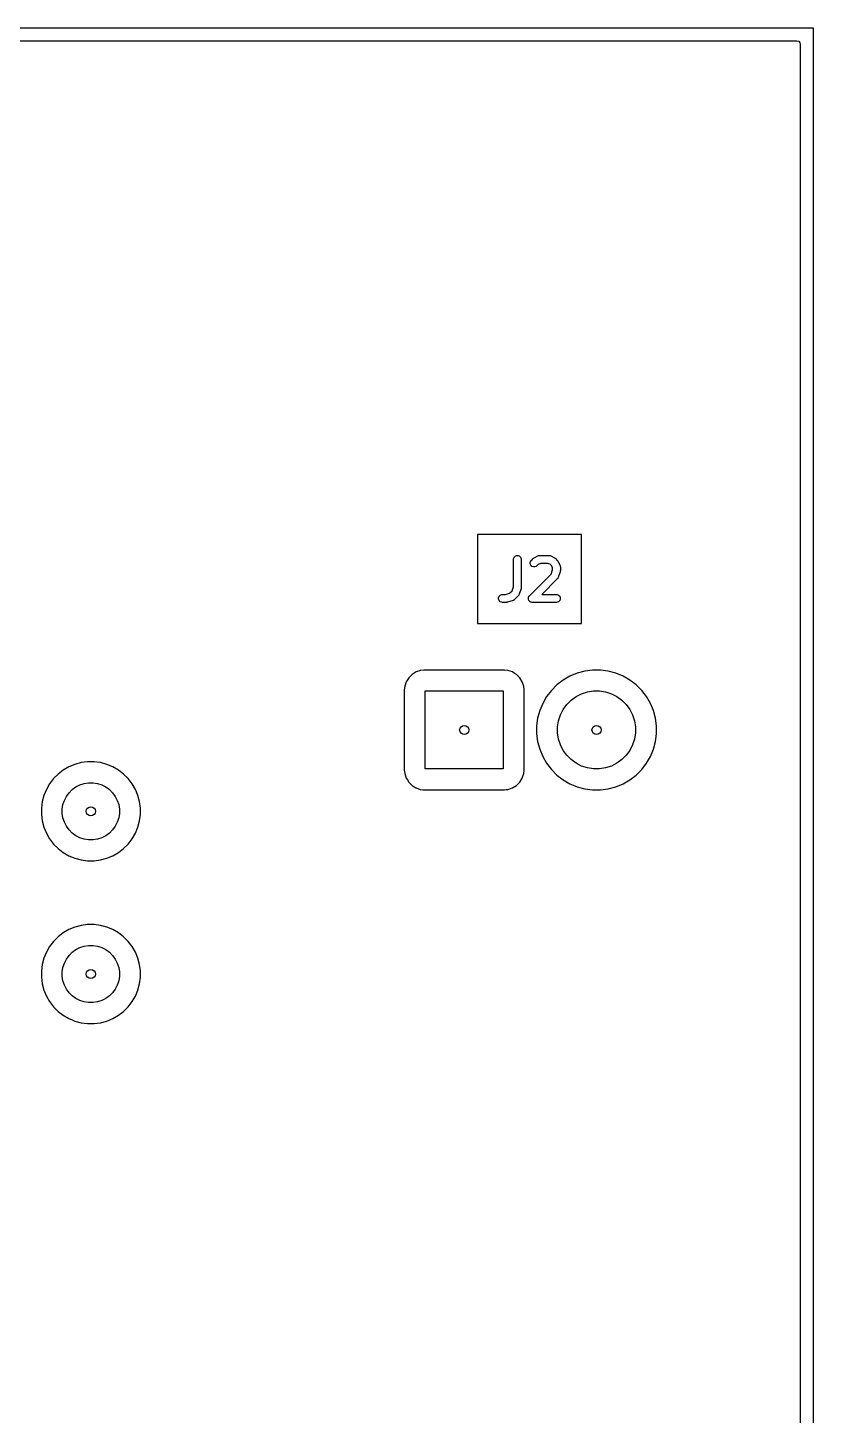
# Model space of a CAD drawing. Extents: x 20 to 124, y -124 to -20.
# Drawn here: x 93.8 to 124, y -73.3 to -20 of the extents above; entities that cross this region are included whole.
import ezdxf

# ---------------------------------------------------------------- set-up
doc = ezdxf.new("R2010")
doc.units = 0
doc.layers.add('BLACK', color=7, linetype='CONTINUOUS')
doc.layers.add('WHITE', color=7, linetype='CONTINUOUS')

msp = doc.modelspace()

# ---------------------------------------------------------------- linework, layer by layer
at = {"layer": 'BLACK', "linetype": 'CONTINUOUS'}
for p, q in [((20.6245, -20.5005), (123.3755, -20.5005)), ((123.3755, -20.5005), (123.442539, -20.520185)), ((123.442539, -20.520185), (123.488294, -20.572989)), ((123.488294, -20.572989), (123.4995, -20.6245)), ((123.4995, -20.6245), (123.4995, -123.3755)), ((115.097225, -39.458603), (111.113071, -39.458603)), ((111.113071, -39.458603), (111.113071, -42.873053)), ((115.097225, -42.873053), (115.097225, -39.458603)), ((112.49, -40.415828), (112.492882, -40.386564)), ((112.49, -41.462916), (112.49, -40.415828)), ((112.492882, -40.386564), (112.51528, -40.332492)), ((112.51528, -40.332492), (112.556664, -40.291108)), ((112.556664, -40.291108), (112.610736, -40.26871)), ((112.610736, -40.26871), (112.669264, -40.26871)), ((112.669264, -40.26871), (112.723336, -40.291108)), ((112.723336, -40.291108), (112.76472, -40.332492)), ((112.76472, -40.332492), (112.787118, -40.386564)), ((112.787118, -40.386564), (112.79, -40.415828)), ((112.79, -40.415828), (112.79, -41.487257)), ((113.135739, -40.529422), (113.158136, -40.47535)), ((113.158136, -40.47535), (113.176791, -40.452619)), ((113.176791, -40.452619), (113.248219, -40.381191)), ((113.248219, -40.381191), (113.259721, -40.37175)), ((113.259721, -40.37175), (113.262317, -40.368758)), ((113.262317, -40.368758), (113.266826, -40.365919)), ((113.266826, -40.365919), (113.270949, -40.362536)), ((113.270949, -40.362536), (113.274611, -40.361019)), ((113.274611, -40.361019), (113.287203, -40.353093)), ((113.287203, -40.353093), (113.430061, -40.281664)), ((113.430061, -40.281664), (113.457524, -40.271154)), ((113.457524, -40.271154), (113.462901, -40.270771)), ((113.462901, -40.270771), (113.467879, -40.26871)), ((113.467879, -40.26871), (113.497143, -40.265828)), ((113.497143, -40.265828), (113.854285, -40.265828)), ((113.854285, -40.265828), (113.883549, -40.26871)), ((113.883549, -40.26871), (113.888526, -40.270771)), ((113.888526, -40.270771), (113.893904, -40.271154)), ((113.893904, -40.271154), (113.921367, -40.281664)), ((113.921367, -40.281664), (114.064225, -40.353093)), ((114.064225, -40.353093), (114.076818, -40.36102)), ((114.076818, -40.36102), (114.080478, -40.362536)), ((114.080478, -40.362536), (114.084597, -40.365917)), ((114.084597, -40.365917), (114.089111, -40.368758)), ((114.089111, -40.368758), (114.091707, -40.371751)), ((114.091707, -40.371751), (114.103209, -40.381191)), ((114.103209, -40.381191), (114.174637, -40.452619)), ((114.174637, -40.452619), (114.184077, -40.464121)), ((114.184077, -40.464121), (114.18707, -40.466717)), ((114.18707, -40.466717), (114.189908, -40.471226)), ((114.189908, -40.471226), (114.193292, -40.475349)), ((114.193292, -40.475349), (114.194808, -40.479011)), ((114.194808, -40.479011), (114.202735, -40.491603)), ((113.105362, -41.809762), (113.937466, -40.977657)), ((113.135739, -40.587948), (113.135739, -40.529422)), ((113.158136, -40.64202), (113.135739, -40.587948)), ((113.199522, -40.683406), (113.158136, -40.64202)), ((113.253594, -40.705803), (113.199522, -40.683406)), ((113.31212, -40.705803), (113.253594, -40.705803)), ((113.366192, -40.683406), (113.31212, -40.705803)), ((113.388923, -40.664751), (113.366192, -40.683406)), ((113.443139, -40.610535), (113.388923, -40.664751)), ((113.532553, -40.565828), (113.443139, -40.610535)), ((113.818875, -40.565828), (113.532553, -40.565828)), ((113.908289, -40.610535), (113.818875, -40.565828)), ((113.945293, -40.647539), (113.908289, -40.610535)), ((113.937466, -40.977657), (113.99, -40.820059)), ((113.99, -40.736952), (113.945293, -40.647539)), ((113.99, -40.820059), (113.99, -40.736952)), ((114.202735, -40.491603), (114.274164, -40.634459)), ((114.282302, -40.891835), (114.210873, -41.10612)), ((114.274164, -40.634459), (114.284673, -40.661923)), ((114.285601, -40.877325), (114.282302, -40.891835)), ((114.284673, -40.661923), (114.285054, -40.667297)), ((114.285054, -40.667297), (114.287118, -40.672278)), ((114.287118, -40.873664), (114.285601, -40.877325)), ((114.287118, -40.672278), (114.29, -40.701542)), ((114.28764, -40.868355), (114.287118, -40.873664)), ((114.288822, -40.863161), (114.28764, -40.868355)), ((114.29, -40.8444), (114.288541, -40.859211)), ((114.288541, -40.859211), (114.288822, -40.863161)), ((114.29, -40.701542), (114.29, -40.8444)), ((112.437466, -41.620514), (112.49, -41.462916)), ((112.782302, -41.534692), (112.710873, -41.748977)), ((112.785601, -41.520182), (112.782302, -41.534692)), ((112.787118, -41.516521), (112.785601, -41.520182)), ((112.78764, -41.511212), (112.787118, -41.516521)), ((112.788822, -41.506018), (112.78764, -41.511212)), ((112.79, -41.487257), (112.788541, -41.502068)), ((112.788541, -41.502068), (112.788822, -41.506018)), ((114.174637, -41.164751), (113.57356, -41.765828)), ((114.193292, -41.142021), (114.174637, -41.164751)), ((114.195355, -41.137039), (114.193292, -41.142021)), ((114.198885, -41.13297), (114.195355, -41.137039)), ((114.210873, -41.10612), (114.198885, -41.13297)), ((111.921453, -41.886564), (111.943851, -41.832492)), ((111.921453, -41.945092), (111.921453, -41.886564)), ((111.943851, -41.999164), (111.921453, -41.945092)), ((111.943851, -41.832492), (111.985235, -41.791108)), ((111.985235, -42.040548), (111.943851, -41.999164)), ((111.985235, -41.791108), (112.039307, -41.76871)), ((112.039307, -42.062946), (111.985235, -42.040548)), ((112.039307, -41.76871), (112.068571, -41.765828)), ((112.068571, -42.065828), (112.039307, -42.062946)), ((112.068571, -41.765828), (112.187085, -41.765828)), ((112.211428, -42.065828), (112.068571, -42.065828)), ((112.187085, -41.765828), (112.344687, -41.713294)), ((112.226233, -42.064369), (112.211428, -42.065828)), ((112.230188, -42.064651), (112.226233, -42.064369)), ((112.235389, -42.063468), (112.230188, -42.064651)), ((112.240692, -42.062946), (112.235389, -42.063468)), ((112.244349, -42.06143), (112.240692, -42.062946)), ((112.258862, -42.058131), (112.244349, -42.06143)), ((112.473148, -41.986703), (112.258862, -42.058131)), ((112.344687, -41.713294), (112.437466, -41.620514)), ((112.499999, -41.974715), (112.473148, -41.986703)), ((112.50407, -41.971183), (112.499999, -41.974715)), ((112.50905, -41.969121), (112.50407, -41.971183)), ((112.53178, -41.950466), (112.50905, -41.969121)), ((112.674637, -41.807608), (112.53178, -41.950466)), ((112.693292, -41.784877), (112.674637, -41.807608)), ((112.695354, -41.779897), (112.693292, -41.784877)), ((112.698885, -41.775827), (112.695354, -41.779897)), ((112.710873, -41.748977), (112.698885, -41.775827)), ((113.06431, -41.886565), (113.086707, -41.832493)), ((113.06431, -41.945091), (113.06431, -41.886565)), ((113.086707, -41.999163), (113.06431, -41.945091)), ((113.086707, -41.832493), (113.105362, -41.809762)), ((113.128093, -42.040549), (113.086707, -41.999163)), ((113.159767, -42.053668), (113.128093, -42.040549)), ((113.182164, -42.062946), (113.159767, -42.053668)), ((113.211428, -42.065828), (113.182164, -42.062946)), ((114.14, -42.065828), (113.211428, -42.065828)), ((113.57356, -41.765828), (114.14, -41.765828)), ((114.14, -41.765828), (114.169264, -41.76871)), ((114.169264, -42.062946), (114.14, -42.065828)), ((114.169264, -41.76871), (114.223336, -41.791108)), ((114.223336, -42.040548), (114.169264, -42.062946)), ((114.223336, -41.791108), (114.26472, -41.832492)), ((114.26472, -41.999164), (114.223336, -42.040548)), ((114.26472, -41.832492), (114.287118, -41.886564)), ((114.287118, -41.945092), (114.26472, -41.999164)), ((114.287118, -41.886564), (114.287118, -41.945092)), ((111.113071, -42.873053), (115.097225, -42.873053)), ((108.750476, -44.736711), (108.597737, -44.832684)), ((108.920745, -44.677131), (108.750476, -44.736711)), ((108.92075, -44.67713), (108.920745, -44.677131)), ((109.055039, -44.662), (108.92075, -44.67713)), ((109.055046, -44.662), (109.055039, -44.662)), ((112.144954, -44.662), (109.055046, -44.662)), ((112.14496, -44.662), (112.144954, -44.662)), ((112.279249, -44.67713), (112.14496, -44.662)), ((112.279254, -44.677131), (112.279249, -44.67713)), ((112.449523, -44.736711), (112.279254, -44.677131)), ((112.517482, -44.779413), (112.449523, -44.736711)), ((115.230233, -44.701361), (114.938939, -44.779413)), ((115.529206, -44.662001), (115.230233, -44.701361)), ((115.529211, -44.662), (115.529206, -44.662001)), ((115.529217, -44.662), (115.529211, -44.662)), ((115.830783, -44.662), (115.529217, -44.662)), ((115.830788, -44.662), (115.830783, -44.662)), ((115.830793, -44.662001), (115.830788, -44.662)), ((116.129766, -44.701361), (115.830793, -44.662001)), ((116.42106, -44.779413), (116.129766, -44.701361)), ((108.31463, -45.28325), (108.2995, -45.417539)), ((108.314631, -45.283245), (108.31463, -45.28325)), ((108.374211, -45.112976), (108.314631, -45.283245)), ((108.470184, -44.960237), (108.374211, -45.112976)), ((108.597737, -44.832684), (108.470184, -44.960237)), ((112.602262, -44.832684), (112.517482, -44.779413)), ((112.729816, -44.960238), (112.602262, -44.832684)), ((112.825789, -45.112978), (112.729816, -44.960238)), ((112.885368, -45.283245), (112.825789, -45.112978)), ((112.9005, -45.417546), (112.885368, -45.283245)), ((114.159914, -45.229185), (113.946685, -45.442414)), ((114.159921, -45.229179), (114.159914, -45.229185)), ((114.399168, -45.045599), (114.159921, -45.229179)), ((114.660328, -44.894818), (114.399168, -45.045599)), ((114.660338, -44.894814), (114.660328, -44.894818)), ((114.938939, -44.779413), (114.660338, -44.894814)), ((116.699661, -44.894814), (116.42106, -44.779413)), ((116.699671, -44.894818), (116.699661, -44.894814)), ((116.960831, -45.045599), (116.699671, -44.894818)), ((117.200078, -45.229179), (116.960831, -45.045599)), ((117.200085, -45.229185), (117.200078, -45.229179)), ((117.413314, -45.442414), (117.200085, -45.229185)), ((108.2995, -45.417539), (108.2995, -48.50746)), ((109.1, -48.4625), (109.1, -45.4625)), ((109.1, -45.4625), (112.1, -45.4625)), ((112.1, -45.4625), (112.1, -48.4625)), ((112.9005, -46.811723), (112.9005, -45.417546)), ((113.763099, -45.681668), (113.612318, -45.942828)), ((113.946679, -45.442421), (113.763099, -45.681668)), ((113.946685, -45.442414), (113.946679, -45.442421)), ((114.705828, -45.821891), (114.896252, -45.68354)), ((114.896252, -45.68354), (115.105975, -45.576681)), ((115.105975, -45.576681), (115.329832, -45.503945)), ((115.329832, -45.503945), (115.562311, -45.467124)), ((115.562311, -45.467124), (115.797689, -45.467124)), ((115.797689, -45.467124), (116.030168, -45.503945)), ((116.030168, -45.503945), (116.254025, -45.576681)), ((116.254025, -45.576681), (116.463748, -45.68354)), ((116.463748, -45.68354), (116.654172, -45.821891)), ((117.41332, -45.442421), (117.413314, -45.442414)), ((117.5969, -45.681668), (117.41332, -45.442421)), ((117.747683, -45.942832), (117.5969, -45.681668)), ((113.496913, -46.221439), (113.418861, -46.512733)), ((113.612314, -45.942838), (113.496913, -46.221439)), ((113.612318, -45.942828), (113.612314, -45.942838)), ((114.294181, -46.388475), (114.40104, -46.178752)), ((114.40104, -46.178752), (114.539391, -45.988328)), ((114.539391, -45.988328), (114.705828, -45.821891)), ((116.654172, -45.821891), (116.820609, -45.988328)), ((116.820609, -45.988328), (116.95896, -46.178752)), ((116.95896, -46.178752), (117.065819, -46.388475)), ((117.863087, -46.221442), (117.747683, -45.942832)), ((117.941138, -46.512732), (117.863087, -46.221442)), ((112.9005, -48.507454), (112.9005, -46.811723)), ((113.379501, -46.811706), (113.3795, -46.811723)), ((113.3795, -46.811723), (113.3795, -47.113276)), ((113.418861, -46.512733), (113.379501, -46.811706)), ((114.184624, -46.844811), (114.221445, -46.612332)), ((114.184624, -47.080189), (114.184624, -46.844811)), ((114.221445, -46.612332), (114.294181, -46.388475)), ((117.065819, -46.388475), (117.138555, -46.612332)), ((117.138555, -46.612332), (117.175376, -46.844811)), ((117.175376, -46.844811), (117.175376, -47.080189)), ((117.9805, -46.811717), (117.941138, -46.512732)), ((117.9805, -47.113283), (117.9805, -46.811717)), ((113.3795, -47.113276), (113.379501, -47.113293)), ((113.379501, -47.113293), (113.418861, -47.412266)), ((113.418861, -47.412266), (113.496913, -47.70356)), ((114.221445, -47.312668), (114.184624, -47.080189)), ((114.294181, -47.536525), (114.221445, -47.312668)), ((117.138555, -47.312668), (117.065819, -47.536525)), ((117.175376, -47.080189), (117.138555, -47.312668)), ((117.863087, -47.703558), (117.941138, -47.412268)), ((117.941138, -47.412268), (117.9805, -47.113283)), ((113.496913, -47.70356), (113.612314, -47.982161)), ((114.40104, -47.746248), (114.294181, -47.536525)), ((114.539391, -47.936672), (114.40104, -47.746248)), ((114.705828, -48.103109), (114.539391, -47.936672)), ((116.820609, -47.936672), (116.654172, -48.103109)), ((116.95896, -47.746248), (116.820609, -47.936672)), ((117.065819, -47.536525), (116.95896, -47.746248)), ((117.747683, -47.982168), (117.863087, -47.703558)), ((95.422623, -48.379337), (95.206873, -48.5039)), ((95.422638, -48.37933), (95.422623, -48.379337)), ((95.652792, -48.283998), (95.422638, -48.37933)), ((95.893438, -48.219517), (95.652792, -48.283998)), ((96.140424, -48.187001), (95.893438, -48.219517)), ((96.140429, -48.187), (96.140424, -48.187001)), ((96.140435, -48.187), (96.140429, -48.187)), ((96.389565, -48.187), (96.140435, -48.187)), ((96.38957, -48.187), (96.389565, -48.187)), ((96.389575, -48.187001), (96.38957, -48.187)), ((96.636561, -48.219517), (96.389575, -48.187001)), ((96.877207, -48.283998), (96.636561, -48.219517)), ((97.107361, -48.37933), (96.877207, -48.283998)), ((97.107376, -48.379337), (97.107361, -48.37933)), ((97.323126, -48.5039), (97.107376, -48.379337)), ((112.1, -48.4625), (109.1, -48.4625)), ((113.612314, -47.982161), (113.612318, -47.982171)), ((113.612318, -47.982171), (113.763099, -48.243331)), ((113.763099, -48.243331), (113.946679, -48.482578)), ((113.946679, -48.482578), (113.946685, -48.482585)), ((113.946685, -48.482585), (114.159914, -48.695814)), ((114.896252, -48.24146), (114.705828, -48.103109)), ((115.105975, -48.348319), (114.896252, -48.24146)), ((115.329832, -48.421055), (115.105975, -48.348319)), ((115.562311, -48.457876), (115.329832, -48.421055)), ((115.797689, -48.457876), (115.562311, -48.457876)), ((116.030168, -48.421055), (115.797689, -48.457876)), ((116.254025, -48.348319), (116.030168, -48.421055)), ((116.463748, -48.24146), (116.254025, -48.348319)), ((116.654172, -48.103109), (116.463748, -48.24146)), ((117.20008, -48.695819), (117.413319, -48.48258)), ((117.413319, -48.48258), (117.5969, -48.243332)), ((117.5969, -48.243332), (117.747683, -47.982168)), ((94.83306, -48.831725), (94.6814, -49.029373)), ((94.833066, -48.831718), (94.83306, -48.831725)), ((95.009218, -48.655566), (94.833066, -48.831718)), ((95.009225, -48.65556), (95.009218, -48.655566)), ((95.206873, -48.5039), (95.009225, -48.65556)), ((96.00821, -49.017893), (96.178695, -48.990891)), ((96.178695, -48.990891), (96.351305, -48.990891)), ((96.351305, -48.990891), (96.52179, -49.017893)), ((97.520774, -48.65556), (97.323126, -48.5039)), ((97.520781, -48.655566), (97.520774, -48.65556)), ((97.696933, -48.831718), (97.520781, -48.655566)), ((97.696939, -48.831725), (97.696933, -48.831718)), ((97.848599, -49.029373), (97.696939, -48.831725)), ((108.2995, -48.50746), (108.31463, -48.641749)), ((108.31463, -48.641749), (108.314631, -48.641754)), ((108.314631, -48.641754), (108.374211, -48.812023)), ((108.374211, -48.812023), (108.416547, -48.8794)), ((108.416547, -48.8794), (108.470184, -48.964762)), ((108.470184, -48.964762), (108.597738, -49.092316)), ((112.602262, -49.092316), (112.729816, -48.964762)), ((112.729816, -48.964762), (112.825789, -48.812022)), ((112.825789, -48.812022), (112.885368, -48.641755)), ((112.885368, -48.641755), (112.9005, -48.507454)), ((114.159914, -48.695814), (114.159921, -48.69582)), ((114.159921, -48.69582), (114.399168, -48.8794)), ((114.399168, -48.8794), (114.660328, -49.030181)), ((116.699668, -49.030183), (116.960832, -48.8794)), ((116.960832, -48.8794), (117.20008, -48.695819)), ((94.461498, -49.475292), (94.397017, -49.715938)), ((94.55683, -49.245138), (94.461498, -49.475292)), ((94.556837, -49.245123), (94.55683, -49.245138)), ((94.6814, -49.029373), (94.556837, -49.245123)), ((95.248733, -49.666548), (95.327096, -49.512752)), ((95.327096, -49.512752), (95.428553, -49.373107)), ((95.428553, -49.373107), (95.550607, -49.251053)), ((95.550607, -49.251053), (95.690252, -49.149596)), ((95.690252, -49.149596), (95.844048, -49.071233)), ((95.844048, -49.071233), (96.00821, -49.017893)), ((96.52179, -49.017893), (96.685952, -49.071233)), ((96.685952, -49.071233), (96.839748, -49.149596)), ((96.839748, -49.149596), (96.979393, -49.251053)), ((96.979393, -49.251053), (97.101447, -49.373107)), ((97.101447, -49.373107), (97.202904, -49.512752)), ((97.202904, -49.512752), (97.281267, -49.666548)), ((97.973162, -49.245123), (97.848599, -49.029373)), ((97.973169, -49.245138), (97.973162, -49.245123)), ((98.014253, -49.344325), (97.973169, -49.245138)), ((98.068502, -49.475293), (98.014253, -49.344325)), ((98.132982, -49.715935), (98.068502, -49.475293)), ((108.597738, -49.092316), (108.682517, -49.145586)), ((108.682517, -49.145586), (108.746661, -49.185891)), ((108.746661, -49.185891), (108.750478, -49.188289)), ((108.750478, -49.188289), (108.912117, -49.244849)), ((108.912117, -49.244849), (108.920745, -49.247868)), ((108.920745, -49.247868), (108.92075, -49.247869)), ((108.92075, -49.247869), (109.011246, -49.258065)), ((109.011246, -49.258065), (109.05504, -49.262999)), ((109.05504, -49.262999), (109.055043, -49.263)), ((109.055043, -49.263), (109.055046, -49.263)), ((109.055046, -49.263), (112.144957, -49.263)), ((112.144957, -49.263), (112.144958, -49.262999)), ((112.144958, -49.262999), (112.212104, -49.255434)), ((112.212104, -49.255434), (112.279249, -49.247869)), ((112.279249, -49.247869), (112.279252, -49.247868)), ((112.279252, -49.247868), (112.279255, -49.247868)), ((112.279255, -49.247868), (112.449522, -49.188289)), ((112.449522, -49.188289), (112.602262, -49.092316)), ((114.660328, -49.030181), (114.660329, -49.030181)), ((114.660329, -49.030181), (114.660332, -49.030183)), ((114.660332, -49.030183), (114.846072, -49.107119)), ((114.846072, -49.107119), (114.938939, -49.145586)), ((114.938939, -49.145586), (114.93894, -49.145586)), ((114.93894, -49.145586), (114.938942, -49.145587)), ((114.938942, -49.145587), (115.230232, -49.223638)), ((115.230232, -49.223638), (115.529217, -49.263)), ((115.529217, -49.263), (115.529224, -49.263)), ((115.529224, -49.263), (115.830776, -49.263)), ((115.830776, -49.263), (115.830783, -49.263)), ((115.830783, -49.263), (116.129768, -49.223638)), ((116.129768, -49.223638), (116.421058, -49.145587)), ((116.421058, -49.145587), (116.699668, -49.030183)), ((94.364501, -49.962924), (94.3645, -49.962941)), ((94.3645, -49.962941), (94.3645, -50.212058)), ((94.397017, -49.715938), (94.364501, -49.962924)), ((95.168391, -50.001195), (95.195393, -49.83071)), ((95.168391, -50.173805), (95.168391, -50.001195)), ((95.195393, -49.83071), (95.248733, -49.666548)), ((97.281267, -49.666548), (97.334607, -49.83071)), ((97.334607, -49.83071), (97.361609, -50.001195)), ((97.361609, -50.001195), (97.361609, -50.173805)), ((98.1655, -49.962935), (98.132982, -49.715935)), ((98.1655, -50.212065), (98.1655, -49.962935)), ((94.3645, -50.212058), (94.364501, -50.212075)), ((94.364501, -50.212075), (94.397017, -50.459061)), ((94.397017, -50.459061), (94.461498, -50.699707)), ((95.195393, -50.34429), (95.168391, -50.173805)), ((95.248733, -50.508452), (95.195393, -50.34429)), ((95.327096, -50.662248), (95.248733, -50.508452)), ((97.281267, -50.508452), (97.202904, -50.662248)), ((97.334607, -50.34429), (97.281267, -50.508452)), ((97.361609, -50.173805), (97.334607, -50.34429)), ((98.068502, -50.699707), (98.132982, -50.459065)), ((98.132982, -50.459065), (98.1655, -50.212065)), ((94.461498, -50.699707), (94.55683, -50.929861)), ((94.55683, -50.929861), (94.556837, -50.929876)), ((94.556837, -50.929876), (94.6814, -51.145626)), ((94.6814, -51.145626), (94.83306, -51.343274)), ((95.428553, -50.801893), (95.327096, -50.662248)), ((95.550607, -50.923947), (95.428553, -50.801893)), ((95.690252, -51.025404), (95.550607, -50.923947)), ((95.844048, -51.103767), (95.690252, -51.025404)), ((96.00821, -51.157107), (95.844048, -51.103767)), ((96.685952, -51.103767), (96.52179, -51.157107)), ((96.839748, -51.025404), (96.685952, -51.103767)), ((96.979393, -50.923947), (96.839748, -51.025404)), ((97.101447, -50.801893), (96.979393, -50.923947)), ((97.202904, -50.662248), (97.101447, -50.801893)), ((97.696938, -51.343276), (97.848599, -51.145627)), ((97.848599, -51.145627), (97.973164, -50.929873)), ((97.973164, -50.929873), (98.068502, -50.699707)), ((94.83306, -51.343274), (94.833066, -51.343281)), ((94.833066, -51.343281), (95.009218, -51.519433)), ((95.009218, -51.519433), (95.009225, -51.519439)), ((95.009225, -51.519439), (95.206873, -51.671099)), ((95.206873, -51.671099), (95.422623, -51.795662)), ((96.178695, -51.184109), (96.00821, -51.157107)), ((96.351305, -51.184109), (96.178695, -51.184109)), ((96.52179, -51.157107), (96.351305, -51.184109)), ((97.107373, -51.795664), (97.323127, -51.671099)), ((97.323127, -51.671099), (97.520776, -51.519438)), ((97.520776, -51.519438), (97.696938, -51.343276)), ((95.422623, -51.795662), (95.422638, -51.795669)), ((95.422638, -51.795669), (95.521825, -51.836753)), ((95.521825, -51.836753), (95.652793, -51.891002)), ((95.652793, -51.891002), (95.893435, -51.955482)), ((95.893435, -51.955482), (96.140435, -51.988)), ((96.140435, -51.988), (96.140442, -51.988)), ((96.140442, -51.988), (96.389558, -51.988)), ((96.389558, -51.988), (96.389565, -51.988)), ((96.389565, -51.988), (96.636565, -51.955482)), ((96.636565, -51.955482), (96.877207, -51.891002)), ((96.877207, -51.891002), (97.107373, -51.795664)), ((95.206873, -54.7539), (95.009225, -54.90556)), ((95.422623, -54.629337), (95.206873, -54.7539)), ((95.422638, -54.62933), (95.422623, -54.629337)), ((95.652792, -54.533998), (95.422638, -54.62933)), ((95.893438, -54.469517), (95.652792, -54.533998)), ((96.140424, -54.437001), (95.893438, -54.469517)), ((96.140429, -54.437), (96.140424, -54.437001)), ((96.140435, -54.437), (96.140429, -54.437)), ((96.389565, -54.437), (96.140435, -54.437)), ((96.38957, -54.437), (96.389565, -54.437)), ((96.389575, -54.437001), (96.38957, -54.437)), ((96.636561, -54.469517), (96.389575, -54.437001)), ((96.877207, -54.533998), (96.636561, -54.469517)), ((97.107361, -54.62933), (96.877207, -54.533998)), ((97.107376, -54.629337), (97.107361, -54.62933)), ((97.323126, -54.7539), (97.107376, -54.629337)), ((97.520774, -54.90556), (97.323126, -54.7539)), ((94.6814, -55.279373), (94.556837, -55.495123)), ((94.83306, -55.081725), (94.6814, -55.279373)), ((94.833066, -55.081718), (94.83306, -55.081725)), ((95.009218, -54.905566), (94.833066, -55.081718)), ((95.009225, -54.90556), (95.009218, -54.905566)), ((95.550607, -55.501053), (95.690252, -55.399596)), ((95.690252, -55.399596), (95.844048, -55.321233)), ((95.844048, -55.321233), (96.00821, -55.267893)), ((96.00821, -55.267893), (96.178695, -55.240891)), ((96.178695, -55.240891), (96.351305, -55.240891)), ((96.351305, -55.240891), (96.52179, -55.267893)), ((96.52179, -55.267893), (96.685952, -55.321233)), ((96.685952, -55.321233), (96.839748, -55.399596)), ((96.839748, -55.399596), (96.979393, -55.501053)), ((97.520781, -54.905566), (97.520774, -54.90556)), ((97.696933, -55.081718), (97.520781, -54.905566)), ((97.696939, -55.081725), (97.696933, -55.081718)), ((97.848599, -55.279373), (97.696939, -55.081725)), ((97.973162, -55.495123), (97.848599, -55.279373)), ((94.461498, -55.725292), (94.397017, -55.965938)), ((94.55683, -55.495138), (94.461498, -55.725292)), ((94.556837, -55.495123), (94.55683, -55.495138)), ((95.195393, -56.08071), (95.248733, -55.916548)), ((95.248733, -55.916548), (95.327096, -55.762752)), ((95.327096, -55.762752), (95.428553, -55.623107)), ((95.428553, -55.623107), (95.550607, -55.501053)), ((96.979393, -55.501053), (97.101447, -55.623107)), ((97.101447, -55.623107), (97.202904, -55.762752)), ((97.202904, -55.762752), (97.281267, -55.916548)), ((97.281267, -55.916548), (97.334607, -56.08071)), ((97.973167, -55.495135), (97.973162, -55.495123)), ((98.068502, -55.725293), (97.973167, -55.495135)), ((98.132982, -55.965935), (98.068502, -55.725293)), ((94.364501, -56.212924), (94.3645, -56.212941)), ((94.3645, -56.212941), (94.3645, -56.462058)), ((94.3645, -56.462058), (94.364501, -56.462075)), ((94.397017, -55.965938), (94.364501, -56.212924)), ((94.364501, -56.462075), (94.397017, -56.709061)), ((95.168391, -56.251195), (95.195393, -56.08071)), ((95.168391, -56.423805), (95.168391, -56.251195)), ((95.195393, -56.59429), (95.168391, -56.423805)), ((97.334607, -56.08071), (97.361609, -56.251195)), ((97.361609, -56.423805), (97.334607, -56.59429)), ((97.361609, -56.251195), (97.361609, -56.423805)), ((98.1655, -56.212935), (98.132982, -55.965935)), ((98.132982, -56.709065), (98.1655, -56.462065)), ((98.1655, -56.462065), (98.1655, -56.212935)), ((94.397017, -56.709061), (94.461498, -56.949707)), ((94.461498, -56.949707), (94.55683, -57.179861)), ((95.248733, -56.758452), (95.195393, -56.59429)), ((95.327096, -56.912248), (95.248733, -56.758452)), ((95.428553, -57.051893), (95.327096, -56.912248)), ((97.202904, -56.912248), (97.101447, -57.051893)), ((97.281267, -56.758452), (97.202904, -56.912248)), ((97.334607, -56.59429), (97.281267, -56.758452)), ((97.973164, -57.179873), (98.068502, -56.949707)), ((98.068502, -56.949707), (98.132982, -56.709065)), ((94.55683, -57.179861), (94.556837, -57.179876)), ((94.556837, -57.179876), (94.6814, -57.395626)), ((94.6814, -57.395626), (94.83306, -57.593274)), ((95.550607, -57.173947), (95.428553, -57.051893)), ((95.690252, -57.275404), (95.550607, -57.173947)), ((95.844048, -57.353767), (95.690252, -57.275404)), ((96.00821, -57.407107), (95.844048, -57.353767)), ((96.178695, -57.434109), (96.00821, -57.407107)), ((96.351305, -57.434109), (96.178695, -57.434109)), ((96.52179, -57.407107), (96.351305, -57.434109)), ((96.685952, -57.353767), (96.52179, -57.407107)), ((96.839748, -57.275404), (96.685952, -57.353767)), ((96.979393, -57.173947), (96.839748, -57.275404)), ((97.101447, -57.051893), (96.979393, -57.173947)), ((97.696938, -57.593276), (97.848599, -57.395627)), ((97.848599, -57.395627), (97.973164, -57.179873)), ((94.83306, -57.593274), (94.833066, -57.593281)), ((94.833066, -57.593281), (95.009218, -57.769433)), ((95.009218, -57.769433), (95.009225, -57.769439)), ((95.009225, -57.769439), (95.206873, -57.921099)), ((95.206873, -57.921099), (95.422623, -58.045662)), ((95.422623, -58.045662), (95.422638, -58.045669)), ((95.422638, -58.045669), (95.520576, -58.086236)), ((96.877207, -58.141002), (97.107373, -58.045664)), ((97.107373, -58.045664), (97.323127, -57.921099)), ((97.323127, -57.921099), (97.520776, -57.769438)), ((97.520776, -57.769438), (97.696938, -57.593276)), ((95.520576, -58.086236), (95.652793, -58.141002)), ((95.652793, -58.141002), (95.893435, -58.205482)), ((95.893435, -58.205482), (96.140435, -58.238)), ((96.140435, -58.238), (96.140442, -58.238)), ((96.140442, -58.238), (96.389558, -58.238)), ((96.389558, -58.238), (96.389565, -58.238)), ((96.389565, -58.238), (96.636565, -58.205482)), ((96.636565, -58.205482), (96.877207, -58.141002))]:
    msp.add_line(p, q, dxfattribs=at)
at = {"layer": 'BLACK'}
for centre in [(110.6, -46.9625), (115.68, -46.9625), (96.265, -50.0875), (96.265, -56.3375)]:
    msp.add_circle(centre, 0.175, dxfattribs=at)
at = {"layer": 'WHITE', "linetype": 'CONTINUOUS'}
for p, q in [((20, -20), (124, -20)), ((124, -20), (124, -124))]:
    msp.add_line(p, q, dxfattribs=at)
at = {"layer": 'WHITE'}
for centre in [(110.6, -46.9625), (115.68, -46.9625), (96.265, -50.0875), (96.265, -56.3375)]:
    msp.add_circle(centre, 0.175, dxfattribs=at)

doc.saveas('drawing.dxf')
